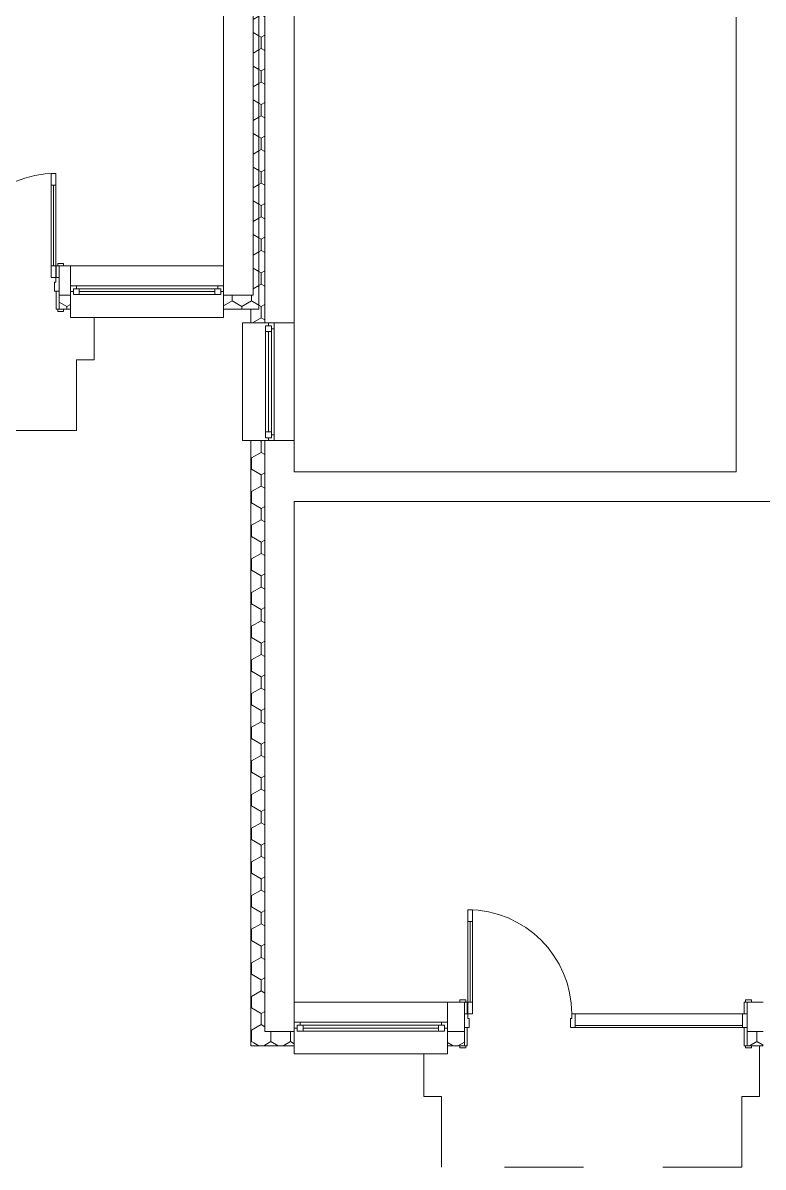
# Model space of a CAD drawing. Header units: millimetres. Extents: x 2814058 to 2855058, y -67651 to -38951.
# Drawn here: x 2832610 to 2833930, y -55409 to -53370 of the extents above; entities that cross this region are included whole.
import ezdxf

# ---------------------------------------------------------------- set-up
doc = ezdxf.new("R2010")
doc.units = ezdxf.units.MM
doc.header["$MEASUREMENT"] = 0
doc.linetypes.add('Dashed', pattern=[282.222223, 141.111112, -141.111112])
doc.layers.add('0_muret e jashtme_Pen_No__1', color=7, linetype='Continuous', lineweight=0)
doc.layers.add('Shell - Roof_Pen_No__21', color=7, linetype='Continuous', lineweight=0)
doc.layers.add('0_muret e jashtme_Pen_No__14', color=7, linetype='Continuous', lineweight=0, true_color=0xbd8b17)
pattern_1 = [(90, (2247653.822, -76424.967), (-34.6410162, 0), [20, -40]), (90, (2247636.502, -76394.967), (-34.6410162, 0), [20, -40]), (150, (2247653.822, -76404.967), (17.320508, 30), [20, -40]), (150, (2247619.18, -76404.967), (17.320508, 30), [20, -40]), (210, (2247653.822, -76424.967), (-17.320508, 30), [20, -40]), (210, (2247619.18, -76424.967), (-17.320508, 30), [20, -40])]

msp = doc.modelspace()

# ---------------------------------------------------------------- hatches: boundary and pattern name
at = {"layer": '0_muret e jashtme_Pen_No__14', "linetype": 'Continuous', "lineweight": 0, "true_color": 0xbd8b17}
h = msp.add_hatch(dxfattribs=at)
h.set_pattern_fill('Styrofoam_SM_Insulation', color=42, style=0, pattern_type=2)
h.set_pattern_definition(pattern_1)
h.paths.add_polyline_path([(2833030.9, -53854.8), (2833030.9, -52888.8), (2833020.4, -52888.8), (2833020.4, -53854.8)])
h = msp.add_hatch(dxfattribs=at)
h.set_pattern_fill('Styrofoam_SM_Insulation', color=42, style=0, pattern_type=2)
h.set_pattern_definition(pattern_1)
h.paths.add_polyline_path([(2833030.9, -52993.8), (2833030.9, -53880), (2833041.4, -53880), (2833041.4, -52993.8)])
h = msp.add_hatch(dxfattribs=at)
h.set_pattern_fill('Styrofoam_SM_Insulation', color=42, style=0, pattern_type=2)
h.set_pattern_definition(pattern_1)
h.paths.add_polyline_path([(2832674.9, -53854.8), (2832674.9, -53880), (2832694.9, -53880), (2832694.9, -53854.8)])
h = msp.add_hatch(dxfattribs=at)
h.set_pattern_fill('Styrofoam_SM_Insulation', color=42, style=0, pattern_type=2)
h.set_pattern_definition(pattern_1)
h.paths.add_polyline_path([(2832967.9, -53880), (2833020.4, -53880), (2833020.4, -53867.1), (2833010.5, -53854.8), (2832967.9, -53854.8)])
h = msp.add_hatch(dxfattribs=at)
h.set_pattern_fill('Styrofoam_SM_Insulation', color=42, style=0, pattern_type=2)
h.set_pattern_definition(pattern_1)
h.paths.add_polyline_path([(2833010.5, -53854.8), (2833020.4, -53867.1), (2833020.4, -53854.8)])
h = msp.add_hatch(dxfattribs=at)
h.set_pattern_fill('Styrofoam_SM_Insulation', color=42, style=0, pattern_type=2)
h.set_pattern_definition(pattern_1)
h.paths.add_polyline_path([(2833020.4, -53867.1), (2833030.9, -53880), (2833030.9, -53854.8), (2833020.4, -53854.8)])
h = msp.add_hatch(dxfattribs=at)
h.set_pattern_fill('Styrofoam_SM_Insulation', color=42, style=0, pattern_type=2)
h.set_pattern_definition(pattern_1)
h.paths.add_polyline_path([(2833020.4, -53867.1), (2833020.4, -53880), (2833030.9, -53880)])
h = msp.add_hatch(dxfattribs=at)
h.set_pattern_fill('Styrofoam_SM_Insulation', color=42, style=0, pattern_type=2)
h.set_pattern_definition(pattern_1)
h.paths.add_polyline_path([(2833041.4, -53880), (2833016.2, -53880), (2833016.2, -53904.1), (2833041.4, -53904.1)])
h = msp.add_hatch(dxfattribs=at)
h.set_pattern_fill('Styrofoam_SM_Insulation', color=42, style=0, pattern_type=2)
h.set_pattern_definition(pattern_1)
h.paths.add_polyline_path([(2833016.2, -55167.3), (2833041.4, -55167.3), (2833041.4, -54114.1), (2833016.2, -54114.1)])
h = msp.add_hatch(dxfattribs=at)
h.set_pattern_fill('Styrofoam_SM_Insulation', color=42, style=0, pattern_type=2)
h.set_pattern_definition(pattern_1)
h.paths.add_polyline_path([(2833016.2, -55192.5), (2833041.4, -55192.5), (2833041.4, -55167.3)])
h = msp.add_hatch(dxfattribs=at)
h.set_pattern_fill('Styrofoam_SM_Insulation', color=42, style=0, pattern_type=2)
h.set_pattern_definition(pattern_1)
h.paths.add_polyline_path([(2833016.2, -55167.3), (2833016.2, -55192.5), (2833041.4, -55167.3)])
h = msp.add_hatch(dxfattribs=at)
h.set_pattern_fill('Styrofoam_SM_Insulation', color=42, style=0, pattern_type=2)
h.set_pattern_definition(pattern_1)
h.paths.add_polyline_path([(2833041.4, -55192.5), (2833093.9, -55192.5), (2833093.9, -55167.3), (2833041.4, -55167.3)])
h = msp.add_hatch(dxfattribs=at)
h.set_pattern_fill('Styrofoam_SM_Insulation', color=42, style=0, pattern_type=2)
h.set_pattern_definition(pattern_1)
h.paths.add_polyline_path([(2833366.9, -55192.5), (2833397.1, -55192.5), (2833397.1, -55167.3), (2833366.9, -55167.3)])
h = msp.add_hatch(dxfattribs=at)
h.set_pattern_fill('Styrofoam_SM_Insulation', color=42, style=0, pattern_type=2)
h.set_pattern_definition(pattern_1)
h.paths.add_polyline_path([(2833901.1, -55167.3), (2833901.1, -55192.5), (2833929.7, -55192.5), (2833929.7, -55167.3)])

# ---------------------------------------------------------------- linework, layer by layer
at = {"layer": '0_muret e jashtme_Pen_No__1', "color": 7, "linetype": 'Continuous', "lineweight": 0}
for p, q in [((2833020.4, -53802.3), (2833020.4, -52888.8)), ((2833041.4, -52993.8), (2833041.4, -53880)), ((2832660.6, -53658.7), (2832660.6, -53637.7)), ((2832660.6, -53637.7), (2832669, -53637.7)), ((2832669, -53637.7), (2832669, -53658.7)), ((2832660.6, -53658.7), (2832664.8, -53658.7)), ((2832660.6, -53802.3), (2832660.6, -53658.7)), ((2832669, -53658.7), (2832660.6, -53658.7)), ((2832664.8, -53658.7), (2832669, -53658.7)), ((2832664.8, -53802.3), (2832664.8, -53658.7)), ((2832664.8, -53658.7), (2832664.8, -53802.3)), ((2832664.8, -53658.7), (2832664.8, -53802.3)), ((2832669, -53658.7), (2832669, -53802.3)), ((2832664.8, -53802.3), (2832660.6, -53802.3)), ((2832660.6, -53823.3), (2832660.6, -53802.3)), ((2832660.6, -53802.3), (2832669, -53802.3)), ((2832669, -53802.3), (2832664.8, -53802.3)), ((2832669, -53802.3), (2832669, -53823.3)), ((2832669.6, -53823.3), (2832669.6, -53802.3)), ((2832669.6, -53802.3), (2832674.9, -53802.3)), ((2832672.1, -53798.3), (2832682.6, -53798.3)), ((2832672.1, -53802.3), (2832672.1, -53798.3)), ((2832682.6, -53802.3), (2832672.1, -53802.3)), ((2832674.9, -53802.3), (2832682.6, -53802.3)), ((2832674.9, -53802.3), (2832674.9, -53823.3)), ((2832674.9, -53802.3), (2832674.9, -53823.3)), ((2832674.9, -53802.3), (2832674.9, -53823.3)), ((2832674.9, -53802.3), (2832674.9, -53823.3)), ((2832674.9, -53802.3), (2832674.9, -53823.3)), ((2832674.9, -53802.3), (2832674.9, -53823.3)), ((2832674.9, -53802.3), (2832682.6, -53802.3)), ((2832674.9, -53802.3), (2832682.6, -53802.3)), ((2832682.6, -53798.3), (2832682.6, -53802.3)), ((2832694.9, -53838), (2832694.9, -53802.3)), ((2832694.9, -53802.3), (2832967.9, -53802.3)), ((2832694.9, -53838), (2832694.9, -53802.3)), ((2832967.9, -53838), (2832967.9, -53802.3)), ((2832967.9, -53838), (2832967.9, -53802.3)), ((2833020.4, -53854.8), (2833020.4, -53802.3)), ((2833020.4, -53854.8), (2833020.4, -53802.3)), ((2832669, -53823.3), (2832660.6, -53823.3)), ((2832669, -53831.7), (2832666.5, -53831.7)), ((2832666.5, -53831.7), (2832666.5, -53847.5)), ((2832674.9, -53823.3), (2832669, -53823.3)), ((2832669, -53823.3), (2832669, -53831.7)), ((2832674.9, -53823.3), (2832669.6, -53823.3)), ((2832674.9, -53823.3), (2832674.9, -53847.5)), ((2832674.9, -53847.5), (2832674.9, -53823.3)), ((2832674.9, -53823.3), (2832674.9, -53847.5)), ((2832674.9, -53823.3), (2832674.9, -53847.5)), ((2832666.5, -53847.5), (2832674.9, -53847.5)), ((2832669.6, -53880), (2832669.6, -53847.5)), ((2832669.6, -53847.5), (2832674.9, -53847.5)), ((2832674.9, -53847.5), (2832674.9, -53854.8)), ((2832674.9, -53847.5), (2832674.9, -53880)), ((2832674.9, -53847.5), (2832674.9, -53854.8)), ((2832674.9, -53847.5), (2832674.9, -53854.8)), ((2832674.9, -53854.8), (2832694.9, -53854.8)), ((2832674.9, -53854.8), (2832674.9, -53880)), ((2832674.9, -53854.8), (2832674.9, -53880)), ((2832674.9, -53854.8), (2832674.9, -53880)), ((2832694.9, -53848.5), (2832694.9, -53838)), ((2832705.4, -53838), (2832694.9, -53838)), ((2832694.9, -53848.5), (2832694.9, -53838)), ((2832694.9, -53848.5), (2832694.9, -53838)), ((2832694.9, -53854.8), (2832694.9, -53848.5)), ((2832694.9, -53848.5), (2832700.2, -53848.5)), ((2832694.9, -53854.8), (2832694.9, -53848.5)), ((2832694.9, -53880), (2832694.9, -53854.8)), ((2832694.9, -53880), (2832694.9, -53854.8)), ((2832700.2, -53848.5), (2832700.2, -53843.3)), ((2832700.2, -53843.3), (2832705.4, -53843.3)), ((2832710.7, -53843.3), (2832700.2, -53843.3)), ((2832700.2, -53843.3), (2832700.2, -53853.8)), ((2832700.2, -53853.8), (2832710.7, -53853.8)), ((2832705.4, -53843.3), (2832705.4, -53838)), ((2832957.4, -53838), (2832705.4, -53838)), ((2832710.7, -53853.8), (2832710.7, -53843.3)), ((2832952.2, -53843.3), (2832710.7, -53843.3)), ((2832710.7, -53848.5), (2832952.2, -53848.5)), ((2832710.7, -53853.8), (2832952.2, -53853.8)), ((2832710.7, -53853.8), (2832952.2, -53853.8)), ((2832962.7, -53843.3), (2832952.2, -53843.3)), ((2832952.2, -53843.3), (2832952.2, -53853.8)), ((2832952.2, -53853.8), (2832962.7, -53853.8)), ((2832967.9, -53838), (2832957.4, -53838)), ((2832957.4, -53838), (2832957.4, -53843.3)), ((2832957.4, -53843.3), (2832962.7, -53843.3)), ((2832962.7, -53843.3), (2832962.7, -53848.5)), ((2832962.7, -53853.8), (2832962.7, -53843.3)), ((2832962.7, -53848.5), (2832967.9, -53848.5)), ((2832967.9, -53848.5), (2832967.9, -53838)), ((2832967.9, -53848.5), (2832967.9, -53838)), ((2832967.9, -53848.5), (2832967.9, -53838)), ((2832967.9, -53854.8), (2832967.9, -53848.5)), ((2832967.9, -53854.8), (2832967.9, -53848.5)), ((2832967.9, -53854.8), (2833010.5, -53854.8)), ((2832967.9, -53880), (2832967.9, -53854.8)), ((2832967.9, -53880), (2832967.9, -53854.8)), ((2833010.5, -53854.8), (2833020.4, -53854.8)), ((2832674.9, -53880), (2832669.6, -53880)), ((2832672.1, -53880), (2832682.6, -53880)), ((2832672.1, -53884), (2832672.1, -53880)), ((2832682.6, -53884), (2832672.1, -53884)), ((2832674.9, -53880), (2832682.6, -53880)), ((2832674.9, -53880), (2832682.6, -53880)), ((2832674.9, -53880), (2832682.6, -53880)), ((2832682.6, -53880), (2832682.6, -53884)), ((2832694.9, -53880), (2832694.9, -53894.7)), ((2832694.9, -53894.7), (2832967.9, -53894.7)), ((2832967.9, -53894.7), (2832967.9, -53880)), ((2833041.4, -53880), (2833041.4, -53904.1)), ((2833016.2, -53904.1), (2833001.5, -53904.1)), ((2833001.5, -53904.1), (2833001.5, -54114.1)), ((2833016.2, -53904.1), (2833041.4, -53904.1)), ((2833016.2, -53904.1), (2833041.4, -53904.1)), ((2833041.4, -53904.1), (2833047.7, -53904.1)), ((2833041.4, -53904.1), (2833047.7, -53904.1)), ((2833042.5, -53909.3), (2833042.5, -53919.8)), ((2833053, -53909.3), (2833042.5, -53909.3)), ((2833047.7, -53904.1), (2833058.2, -53904.1)), ((2833047.7, -53904.1), (2833047.7, -53909.3)), ((2833047.7, -53904.1), (2833058.2, -53904.1)), ((2833047.7, -53904.1), (2833058.2, -53904.1)), ((2833047.7, -53909.3), (2833053, -53909.3)), ((2833053, -53909.3), (2833053, -53914.6)), ((2833053, -53919.8), (2833053, -53909.3)), ((2833053, -53914.6), (2833058.2, -53914.6)), ((2833058.2, -53904.1), (2833093.9, -53904.1)), ((2833058.2, -53914.6), (2833058.2, -53904.1)), ((2833058.2, -53904.1), (2833093.9, -53904.1)), ((2833058.2, -54103.6), (2833058.2, -53914.6)), ((2833093.9, -53904.1), (2833093.9, -54114.1)), ((2833042.5, -53919.8), (2833042.5, -54098.3)), ((2833042.5, -53919.8), (2833053, -53919.8)), ((2833042.5, -53919.8), (2833042.5, -54098.3)), ((2833047.7, -53919.8), (2833047.7, -54098.3)), ((2833053, -54098.3), (2833053, -53919.8)), ((2833053, -54098.3), (2833042.5, -54098.3)), ((2833042.5, -54098.3), (2833042.5, -54108.8)), ((2833053, -54108.8), (2833053, -54098.3)), ((2833001.5, -54114.1), (2833016.2, -54114.1)), ((2833016.2, -54114.1), (2833041.4, -54114.1)), ((2833016.2, -54114.1), (2833041.4, -54114.1)), ((2833041.4, -54114.1), (2833041.4, -55114.8)), ((2833041.4, -54114.1), (2833047.7, -54114.1)), ((2833041.4, -54114.1), (2833047.7, -54114.1)), ((2833042.5, -54108.8), (2833053, -54108.8)), ((2833053, -54108.8), (2833047.7, -54108.8)), ((2833047.7, -54108.8), (2833047.7, -54114.1)), ((2833047.7, -54114.1), (2833058.2, -54114.1)), ((2833047.7, -54114.1), (2833058.2, -54114.1)), ((2833047.7, -54114.1), (2833058.2, -54114.1)), ((2833058.2, -54103.6), (2833053, -54103.6)), ((2833053, -54103.6), (2833053, -54108.8)), ((2833058.2, -54114.1), (2833058.2, -54103.6)), ((2833058.2, -54114.1), (2833093.9, -54114.1)), ((2833058.2, -54114.1), (2833093.9, -54114.1)), ((2833403, -54950.2), (2833403, -54971.2)), ((2833411.4, -54950.2), (2833403, -54950.2)), ((2833411.4, -54971.2), (2833411.4, -54950.2)), ((2833403, -54971.2), (2833403, -55114.8)), ((2833407.2, -54971.2), (2833403, -54971.2)), ((2833403, -54971.2), (2833411.4, -54971.2)), ((2833407.2, -55114.8), (2833407.2, -54971.2)), ((2833407.2, -54971.2), (2833407.2, -55114.8)), ((2833411.4, -54971.2), (2833407.2, -54971.2)), ((2833407.2, -54971.2), (2833407.2, -55114.8)), ((2833411.4, -55114.8), (2833411.4, -54971.2)), ((2833041.4, -55114.8), (2833041.4, -55167.3)), ((2833041.4, -55114.8), (2833041.4, -55167.3)), ((2833093.9, -55150.5), (2833093.9, -55114.8)), ((2833366.9, -55114.8), (2833093.9, -55114.8)), ((2833093.9, -55150.5), (2833093.9, -55114.8)), ((2833366.9, -55150.5), (2833366.9, -55114.8)), ((2833366.9, -55150.5), (2833366.9, -55114.8)), ((2833399.8, -55110.8), (2833389.3, -55110.8)), ((2833389.3, -55110.8), (2833389.3, -55114.8)), ((2833397.1, -55114.8), (2833389.3, -55114.8)), ((2833389.3, -55114.8), (2833399.8, -55114.8)), ((2833397.1, -55114.8), (2833389.3, -55114.8)), ((2833397.1, -55114.8), (2833389.3, -55114.8)), ((2833397.1, -55114.8), (2833397.1, -55135.8)), ((2833397.1, -55114.8), (2833397.1, -55135.8)), ((2833397.1, -55114.8), (2833397.1, -55135.8)), ((2833402.4, -55114.8), (2833397.1, -55114.8)), ((2833397.1, -55114.8), (2833397.1, -55135.8)), ((2833397.1, -55114.8), (2833397.1, -55135.8)), ((2833397.1, -55114.8), (2833397.1, -55135.8)), ((2833399.8, -55114.8), (2833399.8, -55110.8)), ((2833402.4, -55135.8), (2833402.4, -55114.8)), ((2833403, -55114.8), (2833407.2, -55114.8)), ((2833411.4, -55114.8), (2833403, -55114.8)), ((2833403, -55114.8), (2833403, -55135.8)), ((2833407.2, -55114.8), (2833411.4, -55114.8)), ((2833411.4, -55135.8), (2833411.4, -55114.8)), ((2833895.9, -55114.8), (2833895.9, -55135.8)), ((2833901.1, -55114.8), (2833895.9, -55114.8)), ((2833908.9, -55110.8), (2833898.4, -55110.8)), ((2833898.4, -55110.8), (2833898.4, -55114.8)), ((2833898.4, -55114.8), (2833908.9, -55114.8)), ((2833901.1, -55114.8), (2833908.9, -55114.8)), ((2833901.1, -55114.8), (2833901.1, -55135.8)), ((2833901.1, -55114.8), (2833901.1, -55135.8)), ((2833901.1, -55135.8), (2833901.1, -55114.8)), ((2833901.1, -55114.8), (2833901.1, -55135.8)), ((2833901.1, -55114.8), (2833901.1, -55135.8)), ((2833901.1, -55114.8), (2833901.1, -55135.8)), ((2833901.1, -55114.8), (2833908.9, -55114.8)), ((2833901.1, -55114.8), (2833908.9, -55114.8)), ((2833908.9, -55114.8), (2833908.9, -55110.8)), ((2833397.1, -55135.8), (2833397.1, -55160)), ((2833397.1, -55135.8), (2833402.4, -55135.8)), ((2833397.1, -55160), (2833397.1, -55135.8)), ((2833397.1, -55135.8), (2833403, -55135.8)), ((2833397.1, -55135.8), (2833397.1, -55160)), ((2833397.1, -55135.8), (2833397.1, -55160)), ((2833403, -55135.8), (2833403, -55144.2)), ((2833403, -55135.8), (2833411.4, -55135.8)), ((2833588.6, -55144.2), (2833588.6, -55135.8)), ((2833588.6, -55135.8), (2833594.5, -55135.8)), ((2833892.7, -55135.8), (2833594.5, -55135.8)), ((2833594.5, -55135.8), (2833594.5, -55160)), ((2833594.5, -55135.8), (2833594.5, -55160)), ((2833594.5, -55135.8), (2833892.7, -55135.8)), ((2833892.7, -55160), (2833892.7, -55135.8)), ((2833892.7, -55160), (2833892.7, -55135.8)), ((2833892.7, -55135.8), (2833901.1, -55135.8)), ((2833895.9, -55135.8), (2833901.1, -55135.8)), ((2833901.1, -55135.8), (2833901.1, -55160)), ((2833901.1, -55135.8), (2833901.1, -55160)), ((2833901.1, -55135.8), (2833901.1, -55160)), ((2833901.1, -55135.8), (2833901.1, -55160)), ((2833093.9, -55161), (2833093.9, -55150.5)), ((2833093.9, -55150.5), (2833104.4, -55150.5)), ((2833093.9, -55161), (2833093.9, -55150.5)), ((2833093.9, -55161), (2833093.9, -55150.5)), ((2833093.9, -55167.3), (2833093.9, -55161)), ((2833099.2, -55161), (2833093.9, -55161)), ((2833093.9, -55167.3), (2833093.9, -55161)), ((2833104.4, -55155.8), (2833099.2, -55155.8)), ((2833099.2, -55155.8), (2833099.2, -55161)), ((2833099.2, -55155.8), (2833109.7, -55155.8)), ((2833099.2, -55166.3), (2833099.2, -55155.8)), ((2833104.4, -55150.5), (2833104.4, -55155.8)), ((2833104.4, -55150.5), (2833356.4, -55150.5)), ((2833109.7, -55155.8), (2833109.7, -55166.3)), ((2833109.7, -55155.8), (2833351.2, -55155.8)), ((2833351.2, -55161), (2833109.7, -55161)), ((2833351.2, -55166.3), (2833351.2, -55155.8)), ((2833351.2, -55155.8), (2833361.7, -55155.8)), ((2833356.4, -55155.8), (2833356.4, -55150.5)), ((2833356.4, -55150.5), (2833366.9, -55150.5)), ((2833361.7, -55155.8), (2833356.4, -55155.8)), ((2833361.7, -55161), (2833361.7, -55155.8)), ((2833361.7, -55155.8), (2833361.7, -55166.3)), ((2833366.9, -55161), (2833361.7, -55161)), ((2833366.9, -55161), (2833366.9, -55150.5)), ((2833366.9, -55161), (2833366.9, -55150.5)), ((2833366.9, -55161), (2833366.9, -55150.5)), ((2833366.9, -55167.3), (2833366.9, -55161)), ((2833366.9, -55167.3), (2833366.9, -55161)), ((2833397.1, -55160), (2833397.1, -55167.3)), ((2833397.1, -55160), (2833397.1, -55192.5)), ((2833402.4, -55160), (2833397.1, -55160)), ((2833405.5, -55160), (2833397.1, -55160)), ((2833397.1, -55160), (2833397.1, -55167.3)), ((2833397.1, -55160), (2833397.1, -55167.3)), ((2833402.4, -55192.5), (2833402.4, -55160)), ((2833403, -55144.2), (2833405.5, -55144.2)), ((2833405.5, -55144.2), (2833405.5, -55160)), ((2833586.1, -55160), (2833586.1, -55144.2)), ((2833586.1, -55144.2), (2833588.6, -55144.2)), ((2833594.5, -55160), (2833586.1, -55160)), ((2833892.7, -55156.2), (2833594.5, -55156.2)), ((2833594.5, -55160), (2833892.7, -55160)), ((2833901.1, -55160), (2833892.7, -55160)), ((2833895.9, -55160), (2833895.9, -55192.5)), ((2833901.1, -55160), (2833895.9, -55160)), ((2833901.1, -55160), (2833901.1, -55167.3)), ((2833901.1, -55192.5), (2833901.1, -55160)), ((2833901.1, -55160), (2833901.1, -55167.3)), ((2833901.1, -55160), (2833901.1, -55167.3)), ((2833041.4, -55167.3), (2833093.9, -55167.3)), ((2833093.9, -55192.5), (2833093.9, -55167.3)), ((2833093.9, -55192.5), (2833093.9, -55167.3)), ((2833109.7, -55166.3), (2833099.2, -55166.3)), ((2833351.2, -55166.3), (2833109.7, -55166.3)), ((2833351.2, -55166.3), (2833109.7, -55166.3)), ((2833361.7, -55166.3), (2833351.2, -55166.3)), ((2833366.9, -55167.3), (2833397.1, -55167.3)), ((2833366.9, -55192.5), (2833366.9, -55167.3)), ((2833366.9, -55192.5), (2833366.9, -55167.3)), ((2833397.1, -55167.3), (2833397.1, -55192.5)), ((2833397.1, -55167.3), (2833397.1, -55192.5)), ((2833397.1, -55167.3), (2833397.1, -55192.5)), ((2833901.1, -55167.3), (2833929.7, -55167.3)), ((2833901.1, -55167.3), (2833901.1, -55192.5)), ((2833901.1, -55167.3), (2833901.1, -55192.5)), ((2833901.1, -55167.3), (2833901.1, -55192.5)), ((2833093.9, -55207.2), (2833093.9, -55192.5)), ((2833366.9, -55192.5), (2833366.9, -55207.2)), ((2833397.1, -55192.5), (2833389.3, -55192.5)), ((2833399.8, -55192.5), (2833389.3, -55192.5)), ((2833389.3, -55192.5), (2833389.3, -55196.5)), ((2833397.1, -55192.5), (2833389.3, -55192.5)), ((2833397.1, -55192.5), (2833389.3, -55192.5)), ((2833389.3, -55196.5), (2833399.8, -55196.5)), ((2833397.1, -55192.5), (2833402.4, -55192.5)), ((2833399.8, -55196.5), (2833399.8, -55192.5)), ((2833895.9, -55192.5), (2833901.1, -55192.5)), ((2833908.9, -55192.5), (2833898.4, -55192.5)), ((2833898.4, -55192.5), (2833898.4, -55196.5)), ((2833898.4, -55196.5), (2833908.9, -55196.5)), ((2833901.1, -55192.5), (2833908.9, -55192.5)), ((2833901.1, -55192.5), (2833908.9, -55192.5)), ((2833901.1, -55192.5), (2833908.9, -55192.5)), ((2833908.9, -55196.5), (2833908.9, -55192.5)), ((2833366.9, -55207.2), (2833093.9, -55207.2))]:
    msp.add_line(p, q, dxfattribs=at)
for points in [[(2833030.9, -53854.8), (2833030.9, -52888.8)], [(2832967.9, -52941.3), (2832967.9, -53802.3)], [(2833030.9, -52993.8), (2833030.9, -53880)], [(2833093.9, -53880), (2833093.9, -52993.8)], [(2833881.4, -53359.5), (2833881.4, -53760.3)], [(2833881.4, -53760.3), (2833881.4, -53812.8)], [(2832694.9, -53802.3), (2832674.9, -53802.3)], [(2833881.4, -53812.8), (2833881.4, -54169.9)], [(2833030.9, -53880), (2833030.9, -53854.8)], [(2832674.9, -53880), (2832694.9, -53880)], [(2832967.9, -53880), (2833030.9, -53880)], [(2833016.2, -53880), (2833016.2, -53904.1)], [(2833016.2, -53880), (2833030.9, -53880)], [(2833093.9, -53904.1), (2833093.9, -53880)], [(2833016.2, -54114.1), (2833016.2, -55167.3)], [(2833093.9, -54169.9), (2833093.9, -54114.1)], [(2833881.4, -54169.9), (2833093.9, -54169.9)], [(2833093.9, -54222.4), (2833947.2, -54222.4)], [(2833093.9, -55114.8), (2833093.9, -54222.4)], [(2833397.1, -55114.8), (2833366.9, -55114.8)], [(2833929.7, -55114.8), (2833901.1, -55114.8)], [(2833016.2, -55192.5), (2833016.2, -55167.3)], [(2833016.2, -55192.5), (2833093.9, -55192.5)], [(2833366.9, -55192.5), (2833397.1, -55192.5)], [(2833901.1, -55192.5), (2833929.7, -55192.5)]]:
    msp.add_lwpolyline(points, dxfattribs=at)
for centre, start, end in [((2832669, -53823.3), 90, 180), ((2833403, -55135.8), 0, 90)]:
    msp.add_arc(centre, 185.6, start, end, dxfattribs=at)
at = {"layer": 'Shell - Roof_Pen_No__21', "color": 7, "linetype": 'Dashed', "lineweight": 0}
for p, q in [((2832736.9, -53970.3), (2832736.9, -53894.7)), ((2832705.4, -54096.3), (2832705.4, -53970.3)), ((2832705.4, -53970.3), (2832736.9, -53970.3)), ((2832705.4, -54096.3), (2832169.9, -54096.3)), ((2833923.4, -55282.8), (2833923.4, -55192.5)), ((2833324.9, -55282.8), (2833324.9, -55207.3)), ((2833356.4, -55282.8), (2833324.9, -55282.8)), ((2833356.4, -55408.8), (2833356.4, -55282.8)), ((2833891.9, -55408.8), (2833891.9, -55282.8)), ((2833891.9, -55282.8), (2833923.4, -55282.8)), ((2833891.9, -55408.8), (2833356.4, -55408.8))]:
    msp.add_line(p, q, dxfattribs=at)

doc.saveas('drawing.dxf')
